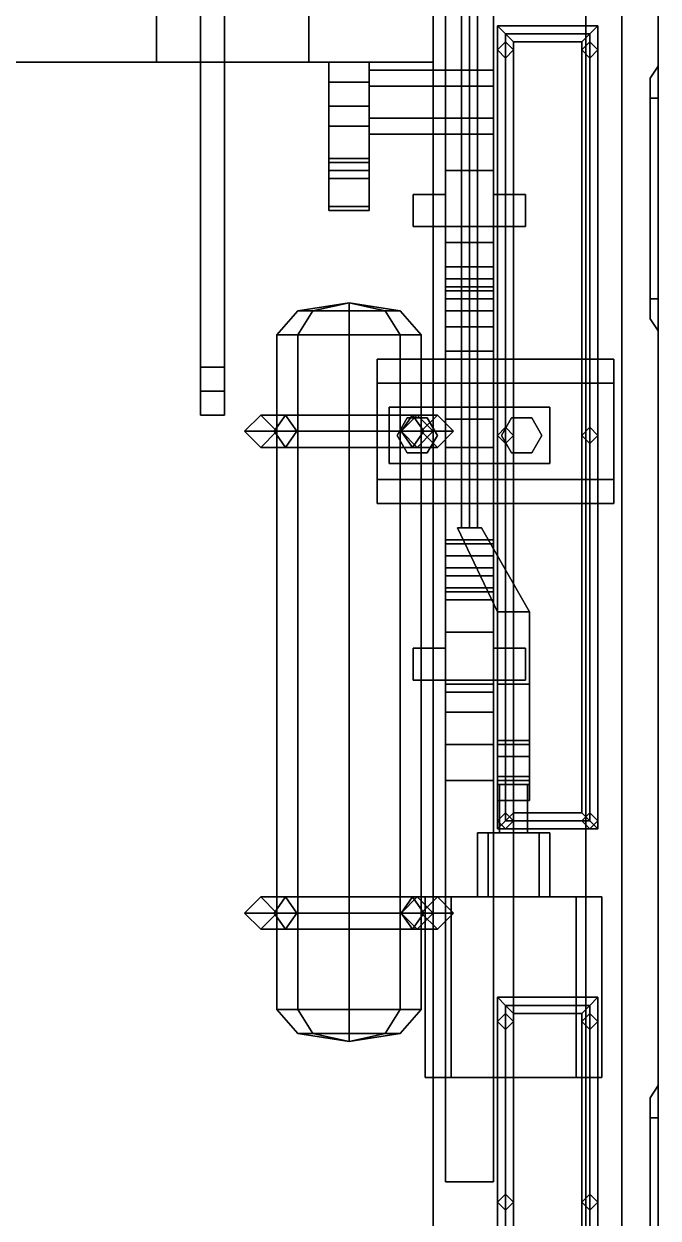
# Model space of a CAD drawing. Extents: x -1.6 to 1.6, y -8.4 to 8.4.
# Drawn here: x 0 to 1.58, y 0 to 2.975 of the extents above; entities that cross this region are included whole.
import ezdxf

# ---------------------------------------------------------------- set-up
doc = ezdxf.new("R2010")
doc.units = 0
doc.layers.get('0').update_dxf_attribs({"linetype": 'CONTINUOUS'})
doc.layers.add('BODY', color=3, linetype='CONTINUOUS')

msp = doc.modelspace()

# ---------------------------------------------------------------- linework, layer by layer
for points in [[(1.11, 6.97, 0.28), (1.09, 6.96, 0.26), (1.09, 1.72, 0.26), (1.11, 1.72, 0.28)], [(1.13, 6.96, 0.26), (1.11, 6.97, 0.28), (1.11, 1.72, 0.28), (1.13, 1.72, 0.26)], [(1.09, 6.96, 0.26), (1.11, 6.96, 0.24), (1.11, 1.72, 0.24), (1.09, 1.72, 0.26)], [(1.11, 6.96, 0.24), (1.13, 6.96, 0.26), (1.13, 1.72, 0.26), (1.11, 1.72, 0.24)], [(0.5, 2.12, 4.77), (0.5, 4.12, 4.85), (0.44, 4.12, 4.85), (0.44, 2.12, 4.77)], [(0.44, 2.12, 4.71), (0.44, 4.12, 4.8), (0.5, 4.12, 4.8), (0.5, 2.12, 4.71)], [(0.44, 4.12, 4.85), (0.44, 4.12, 4.8), (0.44, 2.12, 4.71), (0.44, 2.12, 4.77)], [(0.5, 2.12, 4.71), (0.5, 4.12, 4.8), (0.5, 4.12, 4.85), (0.5, 2.12, 4.77)], [(1.05, 4.1, 1.06), (1.05, 3.6, 0.93), (1.05, 2.43, 0.93), (1.05, 1.99, 1.06)], [(1.17, 1.99, 1.06), (1.17, 4.1, 1.06), (1.05, 4.1, 1.06), (1.05, 1.99, 1.06)], [(1.17, 2.43, 0.93), (1.17, 3.6, 0.93), (1.17, 4.1, 1.06), (1.17, 1.99, 1.06)], [(1.05, 2.37, 0.44), (1.05, 2.37, 0.58), (1.05, 3.66, 0.58), (1.05, 3.66, 0.44)], [(1.05, 3.66, 0.58), (1.05, 2.37, 0.58), (1.17, 2.37, 0.58), (1.17, 3.66, 0.58)], [(1.17, 3.66, 0.44), (1.17, 2.37, 0.44), (1.05, 2.37, 0.44), (1.05, 3.66, 0.44)], [(1.17, 3.66, 0.58), (1.17, 2.37, 0.58), (1.17, 2.37, 0.44), (1.17, 3.66, 0.44)], [(1.05, 2.43, 0.93), (1.05, 3.6, 0.93), (1.17, 3.6, 0.93), (1.17, 2.43, 0.93)], [(1.05, 3.56, 0.87), (1.05, 2.47, 0.87), (1.17, 2.47, 0.87), (1.17, 3.56, 0.87)], [(1.05, 3.18, 0.65), (1.05, 2.86, 0.65), (1.05, 2.47, 0.75), (1.05, 3.56, 0.75)], [(1.17, 2.47, 0.75), (1.17, 2.86, 0.65), (1.17, 3.18, 0.65), (1.17, 3.56, 0.75)], [(1.05, 3.48, 0.75), (1.05, 2.55, 0.75), (1.05, 2.55, 0.87), (1.05, 3.48, 0.87)], [(1.17, 2.55, 0.87), (1.17, 2.55, 0.75), (1.17, 3.48, 0.75), (1.17, 3.48, 0.87)], [(0.44, 3.17, 4.67), (0.44, 3.17, 4.6), (0.44, 2.06, 4.65), (0.44, 2.12, 4.71)], [(0.44, 2.06, 4.65), (0.44, 3.17, 4.6), (0.5, 3.17, 4.6), (0.5, 2.06, 4.65)], [(0.5, 2.12, 4.71), (0.5, 3.17, 4.67), (0.44, 3.17, 4.67), (0.44, 2.12, 4.71)], [(0.5, 2.06, 4.65), (0.5, 3.17, 4.6), (0.5, 3.17, 4.67), (0.5, 2.12, 4.71)], [(1.17, 3.18, 0.65), (1.17, 2.86, 0.65), (1.05, 2.86, 0.65), (1.05, 3.18, 0.65)], [(1.2, 2.95, 4.14), (1.18, 2.97, 4.12), (1.18, 0.97, 4.12), (1.2, 0.99, 4.14)], [(1.18, 2.97, 4.12), (1.2, 2.95, 4.1), (1.2, 0.99, 4.1), (1.18, 0.97, 4.12)], [(1.18, 2.97, 4.12), (1.2, 2.95, 4.14), (1.41, 2.95, 4.14), (1.43, 2.97, 4.12)], [(1.2, 2.95, 4.1), (1.18, 2.97, 4.12), (1.43, 2.97, 4.12), (1.41, 2.95, 4.1)], [(1.22, 2.93, 4.12), (1.2, 2.95, 4.14), (1.2, 0.99, 4.14), (1.22, 1.01, 4.12)], [(1.2, 2.95, 4.1), (1.22, 2.93, 4.12), (1.22, 1.01, 4.12), (1.2, 0.99, 4.1)], [(1.2, 2.95, 4.14), (1.22, 2.93, 4.12), (1.39, 2.93, 4.12), (1.41, 2.95, 4.14)], [(1.22, 2.93, 4.12), (1.2, 2.95, 4.1), (1.41, 2.95, 4.1), (1.39, 2.93, 4.12)], [(1.41, 2.95, 4.14), (1.39, 2.93, 4.12), (1.39, 1.01, 4.12), (1.41, 0.99, 4.14)], [(1.39, 2.93, 4.12), (1.41, 2.95, 4.1), (1.41, 0.99, 4.1), (1.39, 1.01, 4.12)], [(1.43, 2.97, 4.12), (1.41, 2.95, 4.14), (1.41, 0.99, 4.14), (1.43, 0.97, 4.12)], [(1.41, 2.95, 4.1), (1.43, 2.97, 4.12), (1.43, 0.97, 4.12), (1.41, 0.99, 4.1)], [(1.2, 2.93, 4.03), (1.18, 2.91, 4.04), (1.18, 2.91, 4.12), (1.2, 2.93, 4.1)], [(1.22, 2.91, 4.03), (1.2, 2.93, 4.03), (1.2, 2.93, 4.1), (1.22, 2.91, 4.12)], [(1.41, 2.93, 3.98), (1.39, 2.91, 3.99), (1.39, 2.91, 4.12), (1.41, 2.93, 4.1)], [(1.43, 2.91, 3.96), (1.41, 2.93, 3.98), (1.41, 2.93, 4.1), (1.43, 2.91, 4.12)], [(1.18, 2.91, 4.04), (1.2, 2.89, 4.03), (1.2, 2.89, 4.1), (1.18, 2.91, 4.12)], [(1.2, 2.89, 4.03), (1.22, 2.91, 4.03), (1.22, 2.91, 4.12), (1.2, 2.89, 4.1)], [(1.39, 2.91, 3.99), (1.41, 2.89, 3.98), (1.41, 2.89, 4.1), (1.39, 2.91, 4.12)], [(1.41, 2.89, 3.98), (1.43, 2.91, 3.96), (1.43, 2.91, 4.12), (1.41, 2.89, 4.1)], [(0.76, 2.88, 0.24), (0.76, 2.77, 0.62), (0.86, 2.77, 0.62), (0.86, 2.88, 0.24)], [(0.76, 2.83, 0.17), (0.76, 2.75, 0.44), (0.76, 2.77, 0.62), (0.76, 2.88, 0.24)], [(0.86, 2.88, 0.24), (0.86, 2.83, 0.17), (0.76, 2.83, 0.17), (0.76, 2.88, 0.24)], [(0.86, 2.77, 0.62), (0.86, 2.75, 0.44), (0.86, 2.83, 0.17), (0.86, 2.88, 0.24)], [(1.17, 2.82, 0.3193), (1.17, 2.86, 0.25), (0.86, 2.86, 0.25), (0.86, 2.82, 0.3193)], [(1.17, 2.86, 0.25), (1.17, 2.82, 0.1807), (0.86, 2.82, 0.1807), (0.86, 2.86, 0.25)], [(1.05, 2.47, 0.75), (1.05, 2.86, 0.65), (1.17, 2.86, 0.65), (1.17, 2.47, 0.75)], [(1.17, 2.7, 0.25), (1.17, 2.86, 0.25), (1.17, 2.82, 0.3193), (1.17, 2.74, 0.3193)], [(1.17, 2.74, 0.1807), (1.17, 2.82, 0.1807), (1.17, 2.86, 0.25), (1.17, 2.7, 0.25)], [(0.76, 2.72, 0.17), (0.76, 2.64, 0.26), (0.76, 2.75, 0.44), (0.76, 2.83, 0.17)], [(0.86, 2.83, 0.17), (0.86, 2.72, 0.17), (0.76, 2.72, 0.17), (0.76, 2.83, 0.17)], [(0.86, 2.75, 0.44), (0.86, 2.64, 0.26), (0.86, 2.72, 0.17), (0.86, 2.83, 0.17)], [(1.17, 2.74, 0.3193), (1.17, 2.82, 0.3193), (0.86, 2.82, 0.3193), (0.86, 2.74, 0.3193)], [(1.17, 2.82, 0.1807), (1.17, 2.74, 0.1807), (0.86, 2.74, 0.1807), (0.86, 2.82, 0.1807)], [(0.86, 2.63, 0.98), (0.86, 2.77, 0.8), (0.76, 2.77, 0.8), (0.76, 2.63, 0.98)], [(0.76, 2.77, 0.8), (0.76, 2.61, 0.8), (0.76, 2.52, 0.98), (0.76, 2.63, 0.98)], [(0.86, 2.77, 0.8), (0.86, 2.77, 0.62), (0.76, 2.77, 0.62), (0.76, 2.77, 0.8)], [(0.76, 2.77, 0.62), (0.76, 2.61, 0.62), (0.76, 2.61, 0.8), (0.76, 2.77, 0.8)], [(0.76, 2.75, 0.44), (0.76, 2.59, 0.44), (0.76, 2.61, 0.62), (0.76, 2.77, 0.62)], [(0.86, 2.52, 0.98), (0.86, 2.61, 0.8), (0.86, 2.77, 0.8), (0.86, 2.63, 0.98)], [(0.86, 2.61, 0.8), (0.86, 2.61, 0.62), (0.86, 2.77, 0.62), (0.86, 2.77, 0.8)], [(0.86, 2.61, 0.62), (0.86, 2.59, 0.44), (0.86, 2.75, 0.44), (0.86, 2.77, 0.62)], [(0.76, 2.64, 0.26), (0.76, 2.51, 0.26), (0.76, 2.59, 0.44), (0.76, 2.75, 0.44)], [(0.86, 2.59, 0.44), (0.86, 2.51, 0.26), (0.86, 2.64, 0.26), (0.86, 2.75, 0.44)], [(1.17, 2.7, 0.25), (1.17, 2.74, 0.3193), (0.86, 2.74, 0.3193), (0.86, 2.7, 0.25)], [(1.17, 2.74, 0.1807), (1.17, 2.7, 0.25), (0.86, 2.7, 0.25), (0.86, 2.74, 0.1807)], [(0.86, 2.72, 0.17), (0.86, 2.64, 0.26), (0.76, 2.64, 0.26), (0.76, 2.72, 0.17)], [(0.86, 2.64, 0.26), (0.86, 2.51, 0.26), (0.76, 2.51, 0.26), (0.76, 2.64, 0.26)], [(0.76, 2.63, 0.98), (0.76, 2.52, 0.98), (0.86, 2.52, 0.98), (0.86, 2.63, 0.98)], [(0.76, 2.52, 0.98), (0.76, 2.61, 0.8), (0.86, 2.61, 0.8), (0.86, 2.52, 0.98)], [(0.76, 2.61, 0.8), (0.76, 2.61, 0.62), (0.86, 2.61, 0.62), (0.86, 2.61, 0.8)], [(0.76, 2.61, 0.62), (0.76, 2.59, 0.44), (0.86, 2.59, 0.44), (0.86, 2.61, 0.62)], [(0.76, 2.59, 0.44), (0.76, 2.51, 0.26), (0.86, 2.51, 0.26), (0.86, 2.59, 0.44)], [(1.05, 2.61, 1.44), (1.05, 2.61, 1.38), (1.05, 2.16, 1.21), (1.05, 2.26, 1.38)], [(1.05, 2.16, 1.21), (1.05, 2.61, 1.38), (1.17, 2.61, 1.38), (1.17, 2.16, 1.21)], [(1.17, 2.26, 1.38), (1.17, 2.61, 1.44), (1.05, 2.61, 1.44), (1.05, 2.26, 1.38)], [(1.17, 2.61, 1.44), (1.17, 2.61, 1.38), (1.05, 2.61, 1.38), (1.05, 2.61, 1.44)], [(1.17, 2.16, 1.21), (1.17, 2.61, 1.38), (1.17, 2.61, 1.44), (1.17, 2.26, 1.38)], [(0.97, 2.55, 0.75), (0.97, 2.47, 0.75), (0.97, 2.47, 1.49), (0.97, 2.55, 1.49)], [(1.05, 2.55, 1.49), (1.05, 2.55, 0.75), (0.97, 2.55, 0.75), (0.97, 2.55, 1.49)], [(1.05, 2.55, 0.75), (1.05, 2.47, 0.75), (0.97, 2.47, 0.75), (0.97, 2.55, 0.75)], [(0.97, 2.55, 1.49), (0.97, 2.47, 1.49), (1.05, 2.47, 1.49), (1.05, 2.55, 1.49)], [(1.05, 2.47, 1.49), (1.05, 2.47, 0.87), (1.05, 2.55, 0.87), (1.05, 2.55, 1.49)], [(1.25, 2.55, 1.49), (1.25, 2.55, 0.75), (1.17, 2.55, 0.75), (1.17, 2.55, 1.49)], [(1.17, 2.55, 0.87), (1.17, 2.47, 0.87), (1.17, 2.47, 1.49), (1.17, 2.55, 1.49)], [(1.25, 2.55, 0.75), (1.25, 2.47, 0.75), (1.17, 2.47, 0.75), (1.17, 2.55, 0.75)], [(1.17, 2.55, 1.49), (1.17, 2.47, 1.49), (1.25, 2.47, 1.49), (1.25, 2.55, 1.49)], [(1.25, 2.47, 1.49), (1.25, 2.47, 0.75), (1.25, 2.55, 0.75), (1.25, 2.55, 1.49)], [(0.97, 2.47, 1.49), (0.97, 2.47, 0.75), (1.05, 2.47, 0.75), (1.05, 2.47, 1.49)], [(1.05, 2.47, 0.87), (1.05, 2.47, 0.75), (1.17, 2.47, 0.75), (1.17, 2.47, 0.87)], [(1.17, 2.47, 1.49), (1.17, 2.47, 0.75), (1.25, 2.47, 0.75), (1.25, 2.47, 1.49)], [(1.05, 1.99, 1.06), (1.05, 2.43, 0.93), (1.05, 2.32, 0.81), (1.05, 1.99, 0.92)], [(1.05, 2.32, 0.81), (1.05, 2.43, 0.93), (1.17, 2.43, 0.93), (1.17, 2.32, 0.81)], [(1.17, 2.32, 0.81), (1.17, 2.43, 0.93), (1.17, 1.99, 1.06), (1.17, 1.99, 0.92)], [(1.05, 2.26, 0.44), (1.05, 2.31, 0.62), (1.05, 2.37, 0.58), (1.05, 2.37, 0.44)], [(1.05, 2.37, 0.58), (1.05, 2.31, 0.62), (1.17, 2.31, 0.62), (1.17, 2.37, 0.58)], [(1.05, 2.34, 0.4), (1.05, 2.37, 0.44), (1.17, 2.37, 0.44), (1.17, 2.34, 0.4)], [(1.05, 2.29, 0.4), (1.05, 2.26, 0.44), (1.05, 2.37, 0.44), (1.05, 2.34, 0.4)], [(1.17, 2.37, 0.58), (1.17, 2.31, 0.62), (1.17, 2.26, 0.44), (1.17, 2.37, 0.44)], [(1.17, 2.37, 0.44), (1.17, 2.26, 0.44), (1.17, 2.29, 0.4), (1.17, 2.34, 0.4)], [(1.17, 2.34, 0.4), (1.17, 2.29, 0.4), (1.05, 2.29, 0.4), (1.05, 2.34, 0.4)], [(1.05, 2.32, 0.81), (1.05, 2.22, 0.78), (1.05, 1.99, 0.92)], [(1.05, 2.31, 0.62), (1.05, 2.22, 0.78), (1.05, 2.32, 0.81)], [(1.17, 2.32, 0.81), (1.17, 2.31, 0.62), (1.05, 2.31, 0.62), (1.05, 2.32, 0.81)], [(1.05, 2.26, 0.44), (1.05, 2.22, 0.44), (1.05, 2.22, 0.78), (1.05, 2.31, 0.62)], [(1.17, 1.99, 0.92), (1.17, 2.22, 0.78), (1.17, 2.32, 0.81), (1.17, 1.99, 0.92)], [(1.17, 2.32, 0.81), (1.17, 2.22, 0.78), (1.17, 2.31, 0.62), (1.17, 2.32, 0.81)], [(1.17, 2.22, 0.78), (1.17, 2.22, 0.44), (1.17, 2.26, 0.44), (1.17, 2.31, 0.62)], [(0.81, 2.28, 4.61), (0.72, 2.26, 4.52), (0.6827, 2.26, 4.61), (0.81, 2.28, 4.61)], [(0.81, 2.28, 4.61), (0.6827, 2.26, 4.61), (0.72, 2.26, 4.7), (0.81, 2.28, 4.61)], [(0.81, 2.28, 4.61), (0.81, 2.26, 4.4827), (0.72, 2.26, 4.52), (0.81, 2.28, 4.61)], [(0.81, 2.28, 4.61), (0.72, 2.26, 4.7), (0.81, 2.26, 4.7373), (0.81, 2.28, 4.61)], [(0.81, 2.28, 4.61), (0.9373, 2.26, 4.61), (0.9, 2.26, 4.52), (0.81, 2.28, 4.61)], [(0.81, 2.28, 4.61), (0.9, 2.26, 4.52), (0.81, 2.26, 4.4827), (0.81, 2.28, 4.61)], [(0.81, 2.28, 4.61), (0.81, 2.26, 4.7373), (0.9, 2.26, 4.7), (0.81, 2.28, 4.61)], [(0.81, 2.28, 4.61), (0.9, 2.26, 4.7), (0.9373, 2.26, 4.61), (0.81, 2.28, 4.61)], [(1.17, 2.29, 0.4), (1.17, 2.26, 0.44), (1.05, 2.26, 0.44), (1.05, 2.29, 0.4)], [(0.72, 2.26, 4.52), (0.6827, 2.2, 4.4827), (0.63, 2.2, 4.61), (0.6827, 2.26, 4.61)], [(0.6827, 2.26, 4.61), (0.63, 2.2, 4.61), (0.6827, 2.2, 4.7373), (0.72, 2.26, 4.7)], [(0.81, 2.26, 4.4827), (0.81, 2.2, 4.43), (0.6827, 2.2, 4.4827), (0.72, 2.26, 4.52)], [(0.72, 2.26, 4.7), (0.6827, 2.2, 4.7373), (0.81, 2.2, 4.79), (0.81, 2.26, 4.7373)], [(0.9, 2.26, 4.52), (0.9373, 2.2, 4.4827), (0.81, 2.2, 4.43), (0.81, 2.26, 4.4827)], [(0.81, 2.26, 4.7373), (0.81, 2.2, 4.79), (0.9373, 2.2, 4.7373), (0.9, 2.26, 4.7)], [(0.9373, 2.26, 4.61), (0.99, 2.2, 4.61), (0.9373, 2.2, 4.4827), (0.9, 2.26, 4.52)], [(0.9, 2.26, 4.7), (0.9373, 2.2, 4.7373), (0.99, 2.2, 4.61), (0.9373, 2.26, 4.61)], [(1.17, 2.26, 0.44), (1.17, 2.22, 0.44), (1.05, 2.22, 0.44), (1.05, 2.26, 0.44)], [(1.17, 1.68, 1.38), (1.17, 2.26, 1.38), (1.05, 2.26, 1.38), (1.05, 1.68, 1.38)], [(1.05, 2.26, 1.38), (1.05, 2.16, 1.21), (1.05, 1.78, 1.21), (1.05, 1.68, 1.38)], [(1.17, 1.78, 1.21), (1.17, 2.16, 1.21), (1.17, 2.26, 1.38), (1.17, 1.68, 1.38)], [(1.05, 1.99, 0.92), (1.05, 2.22, 0.78), (1.17, 2.22, 0.78), (1.17, 1.99, 0.92)], [(1.05, 2.22, 0.78), (1.05, 2.22, 0.44), (1.17, 2.22, 0.44), (1.17, 2.22, 0.78)], [(0.6827, 2.2, 4.7373), (0.63, 2.2, 4.61), (0.63, 0.52, 4.61), (0.6827, 0.52, 4.7373)], [(0.63, 2.2, 4.61), (0.6827, 2.2, 4.4827), (0.6827, 0.52, 4.4827), (0.63, 0.52, 4.61)], [(0.81, 2.2, 4.79), (0.6827, 2.2, 4.7373), (0.6827, 0.52, 4.7373), (0.81, 0.52, 4.79)], [(0.6827, 2.2, 4.4827), (0.81, 2.2, 4.43), (0.81, 0.52, 4.43), (0.6827, 0.52, 4.4827)], [(0.9373, 2.2, 4.7373), (0.81, 2.2, 4.79), (0.81, 0.52, 4.79), (0.9373, 0.52, 4.7373)], [(0.81, 2.2, 4.43), (0.9373, 2.2, 4.4827), (0.9373, 0.52, 4.4827), (0.81, 0.52, 4.43)], [(0.99, 2.2, 4.61), (0.9373, 2.2, 4.7373), (0.9373, 0.52, 4.7373), (0.99, 0.52, 4.61)], [(0.9373, 2.2, 4.4827), (0.99, 2.2, 4.61), (0.99, 0.52, 4.61), (0.9373, 0.52, 4.4827)], [(1.05, 1.78, 1.21), (1.05, 2.16, 1.21), (1.17, 2.16, 1.21), (1.17, 1.78, 1.21)], [(0.44, 2.12, 4.77), (0.44, 2.12, 4.71), (0.44, 2.06, 4.65), (0.44, 2, 4.72)], [(0.5, 2, 4.72), (0.5, 2.12, 4.77), (0.44, 2.12, 4.77), (0.44, 2, 4.72)], [(0.5, 2.06, 4.65), (0.5, 2.12, 4.71), (0.5, 2.12, 4.77), (0.5, 2, 4.72)], [(0.44, 2, 4.72), (0.44, 2.06, 4.65), (0.5, 2.06, 4.65), (0.5, 2, 4.72)], [(0.6234, 1.96, 4.7966), (0.6517, 2, 4.7683), (0.59, 2, 4.61), (0.55, 1.96, 4.61)], [(0.59, 2, 4.26), (0.55, 1.96, 4.26), (0.55, 1.96, 4.61), (0.59, 2, 4.61)], [(0.6517, 2, 4.7683), (0.68, 1.96, 4.74), (0.63, 1.96, 4.61), (0.59, 2, 4.61)], [(0.63, 1.96, 4.26), (0.59, 2, 4.26), (0.59, 2, 4.61), (0.63, 1.96, 4.61)], [(0.81, 1.96, 4.87), (0.81, 2, 4.83), (0.6517, 2, 4.7683), (0.6234, 1.96, 4.7966)], [(0.81, 2, 4.83), (0.81, 1.96, 4.79), (0.68, 1.96, 4.74), (0.6517, 2, 4.7683)], [(0.81, 2, 4.83), (0.81, 1.96, 4.87), (0.9966, 1.96, 4.7966), (0.9683, 2, 4.7683)], [(0.81, 1.96, 4.79), (0.81, 2, 4.83), (0.9683, 2, 4.7683), (0.94, 1.96, 4.74)], [(1.31, 2.02, 1.11), (1.31, 1.88, 1.11), (0.91, 1.88, 1.11), (0.91, 2.02, 1.11)], [(0.91, 2.02, 1.11), (0.91, 1.88, 1.11), (0.91, 1.88, 1.21), (0.91, 2.02, 1.21)], [(0.91, 2.02, 1.21), (0.91, 1.88, 1.21), (1.31, 1.88, 1.21), (1.31, 2.02, 1.21)], [(1.31, 2.02, 1.21), (1.31, 2.02, 1.11), (0.91, 2.02, 1.11), (0.91, 2.02, 1.21)], [(0.955, 1.9933, 0.83), (0.93, 1.95, 0.83), (0.93, 1.95, 1.11), (0.955, 1.9933, 1.11)], [(0.94, 1.96, 4.74), (0.9683, 2, 4.7683), (1.03, 2, 4.61), (0.99, 1.96, 4.61)], [(0.98, 2, 4.26), (0.94, 1.96, 4.26), (0.99, 1.96, 4.61), (1.03, 2, 4.61)], [(1.005, 1.9933, 0.83), (0.955, 1.9933, 0.83), (0.955, 1.9933, 1.11), (1.005, 1.9933, 1.11)], [(0.9683, 2, 4.7683), (0.9966, 1.96, 4.7966), (1.07, 1.96, 4.61), (1.03, 2, 4.61)], [(1.02, 1.96, 4.26), (0.98, 2, 4.26), (1.03, 2, 4.61), (1.07, 1.96, 4.61)], [(1.03, 1.95, 0.83), (1.005, 1.9933, 0.83), (1.005, 1.9933, 1.11), (1.03, 1.95, 1.11)], [(1.215, 1.9933, 0.83), (1.19, 1.95, 0.83), (1.19, 1.95, 1.11), (1.215, 1.9933, 1.11)], [(1.265, 1.9933, 0.83), (1.215, 1.9933, 0.83), (1.215, 1.9933, 1.11), (1.265, 1.9933, 1.11)], [(1.29, 1.95, 0.83), (1.265, 1.9933, 0.83), (1.265, 1.9933, 1.11), (1.29, 1.95, 1.11)], [(1.31, 1.88, 1.21), (1.31, 1.88, 1.11), (1.31, 2.02, 1.11), (1.31, 2.02, 1.21)], [(1.05, 1.56, 0.83), (1.05, 1.46, 0.95), (1.05, 1.99, 1.06), (1.05, 1.92, 0.92)], [(1.05, 1.92, 0.92), (1.05, 1.99, 1.06), (1.05, 1.99, 1.06), (1.05, 1.99, 0.92)], [(1.17, 1.99, 0.92), (1.17, 1.92, 0.92), (1.05, 1.92, 0.92), (1.05, 1.99, 0.92)], [(1.05, 1.46, 0.95), (1.05, 1.31, 0.95), (1.05, 0.09, 1.06), (1.05, 1.99, 1.06)], [(1.05, 1.99, 1.06), (1.05, 0.09, 1.06), (1.17, 0.09, 1.06), (1.17, 1.99, 1.06)], [(1.17, 1.99, 1.06), (1.17, 1.46, 0.95), (1.17, 1.56, 0.83), (1.17, 1.92, 0.92)], [(1.17, 1.99, 1.06), (1.17, 1.99, 1.06), (1.17, 1.92, 0.92), (1.17, 1.99, 0.92)], [(1.17, 0.09, 1.06), (1.17, 1.31, 0.95), (1.17, 1.46, 0.95), (1.17, 1.99, 1.06)], [(1.2, 1.97, 4.03), (1.18, 1.95, 4.04), (1.18, 1.95, 4.12), (1.2, 1.97, 4.1)], [(1.22, 1.95, 4.03), (1.2, 1.97, 4.03), (1.2, 1.97, 4.1), (1.22, 1.95, 4.12)], [(1.41, 1.97, 3.98), (1.39, 1.95, 3.99), (1.39, 1.95, 4.12), (1.41, 1.97, 4.1)], [(1.43, 1.95, 3.96), (1.41, 1.97, 3.98), (1.41, 1.97, 4.1), (1.43, 1.95, 4.12)], [(0.6517, 1.92, 4.7683), (0.6234, 1.96, 4.7966), (0.55, 1.96, 4.61), (0.59, 1.92, 4.61)], [(0.55, 1.96, 4.26), (0.59, 1.92, 4.26), (0.59, 1.92, 4.61), (0.55, 1.96, 4.61)], [(0.68, 1.96, 4.74), (0.6517, 1.92, 4.7683), (0.59, 1.92, 4.61), (0.63, 1.96, 4.61)], [(0.59, 1.92, 4.26), (0.63, 1.96, 4.26), (0.63, 1.96, 4.61), (0.59, 1.92, 4.61)], [(0.81, 1.92, 4.83), (0.81, 1.96, 4.87), (0.6234, 1.96, 4.7966), (0.6517, 1.92, 4.7683)], [(0.81, 1.96, 4.79), (0.81, 1.92, 4.83), (0.6517, 1.92, 4.7683), (0.68, 1.96, 4.74)], [(0.81, 1.92, 4.83), (0.81, 1.96, 4.79), (0.94, 1.96, 4.74), (0.9683, 1.92, 4.7683)], [(0.81, 1.96, 4.87), (0.81, 1.92, 4.83), (0.9683, 1.92, 4.7683), (0.9966, 1.96, 4.7966)], [(0.93, 1.95, 0.83), (0.955, 1.9067, 0.83), (0.955, 1.9067, 1.11), (0.93, 1.95, 1.11)], [(0.9683, 1.92, 4.7683), (0.94, 1.96, 4.74), (0.99, 1.96, 4.61), (1.03, 1.92, 4.61)], [(0.94, 1.96, 4.26), (0.98, 1.92, 4.26), (1.03, 1.92, 4.61), (0.99, 1.96, 4.61)], [(0.9966, 1.96, 4.7966), (0.9683, 1.92, 4.7683), (1.03, 1.92, 4.61), (1.07, 1.96, 4.61)], [(0.98, 1.92, 4.26), (1.02, 1.96, 4.26), (1.07, 1.96, 4.61), (1.03, 1.92, 4.61)], [(1.005, 1.9067, 0.83), (1.03, 1.95, 0.83), (1.03, 1.95, 1.11), (1.005, 1.9067, 1.11)], [(1.18, 1.95, 4.04), (1.2, 1.93, 4.03), (1.2, 1.93, 4.1), (1.18, 1.95, 4.12)], [(1.19, 1.95, 0.83), (1.215, 1.9067, 0.83), (1.215, 1.9067, 1.11), (1.19, 1.95, 1.11)], [(1.2, 1.93, 4.03), (1.22, 1.95, 4.03), (1.22, 1.95, 4.12), (1.2, 1.93, 4.1)], [(1.265, 1.9067, 0.83), (1.29, 1.95, 0.83), (1.29, 1.95, 1.11), (1.265, 1.9067, 1.11)], [(1.39, 1.95, 3.99), (1.41, 1.93, 3.98), (1.41, 1.93, 4.1), (1.39, 1.95, 4.12)], [(1.41, 1.93, 3.98), (1.43, 1.95, 3.96), (1.43, 1.95, 4.12), (1.41, 1.93, 4.1)], [(0.955, 1.9067, 0.83), (1.005, 1.9067, 0.83), (1.005, 1.9067, 1.11), (0.955, 1.9067, 1.11)], [(1.05, 1.92, 0.92), (1.05, 1.69, 0.78), (1.05, 1.56, 0.83), (1.05, 1.92, 0.92)], [(1.17, 1.92, 0.92), (1.17, 1.69, 0.78), (1.05, 1.69, 0.78), (1.05, 1.92, 0.92)], [(1.17, 1.56, 0.83), (1.17, 1.69, 0.78), (1.17, 1.92, 0.92)], [(1.215, 1.9067, 0.83), (1.265, 1.9067, 0.83), (1.265, 1.9067, 1.11), (1.215, 1.9067, 1.11)], [(0.91, 1.88, 1.21), (0.91, 1.88, 1.11), (1.31, 1.88, 1.11), (1.31, 1.88, 1.21)], [(1.05, 1.78, 1.21), (1.05, 1.33, 1.38), (1.05, 1.33, 1.44), (1.05, 1.68, 1.38)], [(1.17, 1.78, 1.21), (1.17, 1.33, 1.38), (1.05, 1.33, 1.38), (1.05, 1.78, 1.21)], [(1.17, 1.33, 1.44), (1.17, 1.33, 1.38), (1.17, 1.78, 1.21), (1.17, 1.68, 1.38)], [(1.08, 1.72, 0.22), (1.18, 1.51, 0.19), (1.18, 1.51, 0.32), (1.08, 1.72, 0.29)], [(1.14, 1.72, 0.22), (1.26, 1.51, 0.19), (1.18, 1.51, 0.19), (1.08, 1.72, 0.22)], [(1.14, 1.72, 0.29), (1.14, 1.72, 0.22), (1.08, 1.72, 0.22), (1.08, 1.72, 0.29)], [(1.08, 1.72, 0.29), (1.18, 1.51, 0.32), (1.26, 1.51, 0.32), (1.14, 1.72, 0.29)], [(1.26, 1.51, 0.32), (1.26, 1.51, 0.19), (1.14, 1.72, 0.22), (1.14, 1.72, 0.29)], [(1.05, 1.56, 0.83), (1.05, 1.69, 0.78), (1.05, 1.6, 0.62), (1.05, 1.56, 0.83)], [(1.05, 1.69, 0.78), (1.05, 1.69, 0.44), (1.05, 1.65, 0.44), (1.05, 1.6, 0.62)], [(1.05, 1.65, 0.44), (1.05, 1.69, 0.44), (1.17, 1.69, 0.44), (1.17, 1.65, 0.44)], [(1.17, 1.69, 0.78), (1.17, 1.69, 0.44), (1.05, 1.69, 0.44), (1.05, 1.69, 0.78)], [(1.05, 1.68, 1.38), (1.05, 1.33, 1.44), (1.17, 1.33, 1.44), (1.17, 1.68, 1.38)], [(1.17, 1.6, 0.62), (1.17, 1.69, 0.78), (1.17, 1.56, 0.83)], [(1.17, 1.65, 0.44), (1.17, 1.69, 0.44), (1.17, 1.69, 0.78), (1.17, 1.6, 0.62)], [(1.05, 1.54, 0.58), (1.05, 1.6, 0.62), (1.05, 1.65, 0.44), (1.05, 1.54, 0.44)], [(1.05, 1.54, 0.44), (1.05, 1.65, 0.44), (1.05, 1.62, 0.4), (1.05, 1.57, 0.4)], [(1.05, 1.62, 0.4), (1.05, 1.65, 0.44), (1.17, 1.65, 0.44), (1.17, 1.62, 0.4)], [(1.17, 1.65, 0.44), (1.17, 1.6, 0.62), (1.17, 1.54, 0.58), (1.17, 1.54, 0.44)], [(1.17, 1.62, 0.4), (1.17, 1.65, 0.44), (1.17, 1.54, 0.44), (1.17, 1.57, 0.4)], [(1.05, 1.57, 0.4), (1.05, 1.62, 0.4), (1.17, 1.62, 0.4), (1.17, 1.57, 0.4)], [(1.05, 1.56, 0.83), (1.05, 1.6, 0.62), (1.17, 1.6, 0.62), (1.17, 1.56, 0.83)], [(1.17, 1.54, 0.58), (1.17, 1.6, 0.62), (1.05, 1.6, 0.62), (1.05, 1.54, 0.58)], [(1.17, 1.57, 0.4), (1.17, 1.54, 0.44), (1.05, 1.54, 0.44), (1.05, 1.57, 0.4)], [(1.17, 1.56, 0.83), (1.17, 1.46, 0.95), (1.05, 1.46, 0.95), (1.05, 1.56, 0.83)], [(1.05, 1.34, 0.58), (1.05, 1.54, 0.58), (1.05, 1.54, 0.44), (1.05, 1.26, 0.44)], [(1.17, 1.34, 0.58), (1.17, 1.54, 0.58), (1.05, 1.54, 0.58), (1.05, 1.34, 0.58)], [(1.05, 1.26, 0.44), (1.05, 1.54, 0.44), (1.17, 1.54, 0.44), (1.17, 1.26, 0.44)], [(1.17, 1.54, 0.44), (1.17, 1.54, 0.58), (1.17, 1.34, 0.58), (1.17, 1.26, 0.44)], [(1.18, 1.51, 0.19), (1.18, 1.15, 0.19), (1.18, 1.15, 0.32), (1.18, 1.51, 0.32)], [(1.26, 1.51, 0.19), (1.26, 1.15, 0.19), (1.18, 1.15, 0.19), (1.18, 1.51, 0.19)], [(1.18, 1.51, 0.32), (1.18, 1.33, 0.32), (1.26, 1.33, 0.32), (1.26, 1.51, 0.32)], [(1.26, 1.15, 0.32), (1.26, 1.15, 0.19), (1.26, 1.51, 0.19), (1.26, 1.51, 0.32)], [(1.17, 1.46, 0.95), (1.17, 1.31, 0.95), (1.05, 1.31, 0.95), (1.05, 1.46, 0.95)], [(0.97, 1.42, 0.69), (0.97, 1.34, 0.69), (0.97, 1.34, 1.49), (0.97, 1.42, 1.49)], [(1.05, 1.42, 1.49), (1.05, 1.42, 0.69), (0.97, 1.42, 0.69), (0.97, 1.42, 1.49)], [(1.05, 1.42, 0.69), (1.05, 1.34, 0.69), (0.97, 1.34, 0.69), (0.97, 1.42, 0.69)], [(0.97, 1.42, 1.49), (0.97, 1.34, 1.49), (1.05, 1.34, 1.49), (1.05, 1.42, 1.49)], [(1.05, 1.34, 1.49), (1.05, 1.34, 0.69), (1.05, 1.42, 0.69), (1.05, 1.42, 1.49)], [(1.25, 1.42, 1.49), (1.25, 1.42, 0.69), (1.17, 1.42, 0.69), (1.17, 1.42, 1.49)], [(1.17, 1.42, 0.69), (1.17, 1.34, 0.69), (1.17, 1.34, 1.49), (1.17, 1.42, 1.49)], [(1.25, 1.42, 0.69), (1.25, 1.34, 0.69), (1.17, 1.34, 0.69), (1.17, 1.42, 0.69)], [(1.17, 1.42, 1.49), (1.17, 1.34, 1.49), (1.25, 1.34, 1.49), (1.25, 1.42, 1.49)], [(1.25, 1.34, 1.49), (1.25, 1.34, 0.69), (1.25, 1.42, 0.69), (1.25, 1.42, 1.49)], [(0.97, 1.34, 1.49), (0.97, 1.34, 0.69), (1.05, 1.34, 0.69), (1.05, 1.34, 1.49)], [(1.05, 1.18, 0.74), (1.05, 1.34, 0.58), (1.05, 1.26, 0.44), (1.05, 1.09, 0.49)], [(1.17, 1.18, 0.74), (1.17, 1.34, 0.58), (1.05, 1.34, 0.58), (1.05, 1.18, 0.74)], [(1.17, 1.26, 0.44), (1.17, 1.34, 0.58), (1.17, 1.18, 0.74), (1.17, 1.09, 0.49)], [(1.17, 1.34, 1.49), (1.17, 1.34, 0.69), (1.25, 1.34, 0.69), (1.25, 1.34, 1.49)], [(1.05, 1.33, 1.44), (1.05, 1.33, 1.38), (1.17, 1.33, 1.38), (1.17, 1.33, 1.44)], [(1.05, 1.31, 0.95), (1.05, 1.18, 0.79), (1.05, 0.09, 1.06)], [(1.17, 1.31, 0.95), (1.17, 1.18, 0.79), (1.05, 1.18, 0.79), (1.05, 1.31, 0.95)], [(1.17, 0.09, 1.06), (1.17, 1.18, 0.79), (1.17, 1.31, 0.95), (1.17, 0.09, 1.06)], [(1.18, 1.33, 0.59), (1.18, 1.09, 0.4), (1.18, 1.08, 1.26), (1.18, 1.19, 1.26)], [(1.26, 1.19, 1.26), (1.26, 1.33, 0.59), (1.18, 1.33, 0.59), (1.18, 1.19, 1.26)], [(1.18, 1.33, 0.32), (1.18, 1.15, 0.32), (1.18, 1.09, 0.4), (1.18, 1.33, 0.59)], [(1.26, 1.33, 0.59), (1.26, 1.33, 0.32), (1.18, 1.33, 0.32), (1.18, 1.33, 0.59)], [(1.26, 1.08, 1.26), (1.26, 1.09, 0.4), (1.26, 1.33, 0.59), (1.26, 1.19, 1.26)], [(1.26, 1.09, 0.4), (1.26, 1.15, 0.32), (1.26, 1.33, 0.32), (1.26, 1.33, 0.59)], [(1.05, 1.09, 0.49), (1.05, 1.26, 0.44), (1.17, 1.26, 0.44), (1.17, 1.09, 0.49)], [(1.05, 1.18, 0.79), (1.05, 1.18, 0.74), (1.05, 1.09, 0.49), (1.05, 0.09, 1.06)], [(1.17, 1.18, 0.79), (1.17, 1.18, 0.74), (1.05, 1.18, 0.74), (1.05, 1.18, 0.79)], [(1.17, 1.09, 0.49), (1.17, 1.18, 0.74), (1.17, 1.18, 0.79), (1.17, 0.09, 1.06)], [(1.18, 1.19, 1.26), (1.18, 1.08, 1.26), (1.18, 1.08, 1.31), (1.18, 1.18, 1.31)], [(1.26, 1.18, 1.31), (1.26, 1.19, 1.26), (1.18, 1.19, 1.26), (1.18, 1.18, 1.31)], [(1.18, 1.18, 1.31), (1.18, 1.08, 1.31), (1.18, 1.04, 1.64), (1.18, 1.1, 1.64)], [(1.26, 1.1, 1.64), (1.26, 1.18, 1.31), (1.18, 1.18, 1.31), (1.18, 1.1, 1.64)], [(1.26, 1.08, 1.31), (1.26, 1.08, 1.26), (1.26, 1.19, 1.26), (1.26, 1.18, 1.31)], [(1.26, 1.04, 1.64), (1.26, 1.08, 1.31), (1.26, 1.18, 1.31), (1.26, 1.1, 1.64)], [(1.18, 1.15, 0.32), (1.18, 1.15, 0.19), (1.26, 1.15, 0.19), (1.26, 1.15, 0.32)], [(1.18, 1.09, 0.4), (1.18, 1.15, 0.32), (1.26, 1.15, 0.32), (1.26, 1.09, 0.4)], [(1.05, 0.09, 1.06), (1.05, 1.09, 0.49), (1.05, 0.09, 0.49), (1.05, 0.09, 1.06)], [(1.05, 0.09, 0.49), (1.05, 1.09, 0.49), (1.17, 1.09, 0.49), (1.17, 0.09, 0.49)], [(1.18, 1.1, 1.64), (1.18, 1.04, 1.64), (1.26, 1.04, 1.64), (1.26, 1.1, 1.64)], [(1.18, 1.08, 1.26), (1.18, 1.09, 0.4), (1.26, 1.09, 0.4), (1.26, 1.08, 1.26)], [(1.18, 1.04, 1.64), (1.18, 1.08, 1.31), (1.26, 1.08, 1.31), (1.26, 1.04, 1.64)], [(1.18, 1.08, 1.31), (1.18, 1.08, 1.26), (1.26, 1.08, 1.26), (1.26, 1.08, 1.31)], [(1.185, 1.08, 1.28), (1.22, 1.08, 1.245), (1.22, 0.96, 1.245), (1.185, 0.96, 1.28)], [(1.22, 1.08, 1.315), (1.185, 1.08, 1.28), (1.185, 0.96, 1.28), (1.22, 0.96, 1.315)], [(1.22, 1.08, 1.245), (1.255, 1.08, 1.28), (1.255, 0.96, 1.28), (1.22, 0.96, 1.245)], [(1.255, 1.08, 1.28), (1.22, 1.08, 1.315), (1.22, 0.96, 1.315), (1.255, 0.96, 1.28)], [(1.2, 1.01, 4.03), (1.18, 0.99, 4.04), (1.18, 0.99, 4.12), (1.2, 1.01, 4.1)], [(1.2, 0.99, 4.14), (1.18, 0.97, 4.12), (1.43, 0.97, 4.12), (1.41, 0.99, 4.14)], [(1.18, 0.97, 4.12), (1.2, 0.99, 4.1), (1.41, 0.99, 4.1), (1.43, 0.97, 4.12)], [(1.18, 0.99, 4.04), (1.2, 0.97, 4.03), (1.2, 0.97, 4.12), (1.18, 0.99, 4.12)], [(1.22, 1.01, 4.12), (1.2, 0.99, 4.14), (1.41, 0.99, 4.14), (1.39, 1.01, 4.12)], [(1.2, 0.99, 4.1), (1.22, 1.01, 4.12), (1.39, 1.01, 4.12), (1.41, 0.99, 4.1)], [(1.22, 0.99, 4.03), (1.2, 1.01, 4.03), (1.2, 1.01, 4.1), (1.22, 0.99, 4.12)], [(1.2, 0.97, 4.03), (1.22, 0.99, 4.03), (1.22, 0.99, 4.12), (1.2, 0.97, 4.12)], [(1.41, 1.01, 3.98), (1.39, 0.99, 3.99), (1.39, 0.99, 4.12), (1.41, 1.01, 4.1)], [(1.39, 0.99, 3.99), (1.41, 0.97, 3.98), (1.41, 0.97, 4.12), (1.39, 0.99, 4.12)], [(1.43, 0.99, 3.96), (1.41, 1.01, 3.98), (1.41, 1.01, 4.1), (1.43, 0.99, 4.12)], [(1.41, 0.97, 3.98), (1.43, 0.99, 3.96), (1.43, 0.99, 4.12), (1.41, 0.97, 4.12)], [(1.31, 0.96, 1.28), (1.1564, 0.96, 1.2164), (1.13, 0.96, 1.28), (1.2836, 0.96, 1.3436)], [(1.2836, 0.96, 1.3436), (1.13, 0.96, 1.28), (1.1564, 0.96, 1.3436), (1.22, 0.96, 1.37)], [(1.13, 0.96, 1.28), (1.1564, 0.96, 1.2164), (1.1564, 0.8, 1.2164), (1.13, 0.8, 1.28)], [(1.1564, 0.96, 1.3436), (1.13, 0.96, 1.28), (1.13, 0.8, 1.28), (1.1564, 0.8, 1.3436)], [(1.2836, 0.96, 1.2164), (1.22, 0.96, 1.19), (1.1564, 0.96, 1.2164), (1.31, 0.96, 1.28)], [(1.1564, 0.96, 1.2164), (1.22, 0.96, 1.19), (1.22, 0.8, 1.19), (1.1564, 0.8, 1.2164)], [(1.22, 0.96, 1.37), (1.1564, 0.96, 1.3436), (1.1564, 0.8, 1.3436), (1.22, 0.8, 1.37)], [(1.22, 0.96, 1.19), (1.2836, 0.96, 1.2164), (1.2836, 0.8, 1.2164), (1.22, 0.8, 1.19)], [(1.2836, 0.96, 1.3436), (1.22, 0.96, 1.37), (1.22, 0.8, 1.37), (1.2836, 0.8, 1.3436)], [(1.2836, 0.96, 1.2164), (1.31, 0.96, 1.28), (1.31, 0.8, 1.28), (1.2836, 0.8, 1.2164)], [(1.31, 0.96, 1.28), (1.2836, 0.96, 1.3436), (1.2836, 0.8, 1.3436), (1.31, 0.8, 1.28)], [(0.6234, 0.76, 4.7966), (0.6517, 0.8, 4.7683), (0.59, 0.8, 4.61), (0.55, 0.76, 4.61)], [(0.59, 0.8, 4.26), (0.55, 0.76, 4.26), (0.55, 0.76, 4.61), (0.59, 0.8, 4.61)], [(0.6517, 0.8, 4.7683), (0.68, 0.76, 4.74), (0.63, 0.76, 4.61), (0.59, 0.8, 4.61)], [(0.63, 0.76, 4.26), (0.59, 0.8, 4.26), (0.59, 0.8, 4.61), (0.63, 0.76, 4.61)], [(0.81, 0.76, 4.87), (0.81, 0.8, 4.83), (0.6517, 0.8, 4.7683), (0.6234, 0.76, 4.7966)], [(0.81, 0.8, 4.83), (0.81, 0.76, 4.79), (0.68, 0.76, 4.74), (0.6517, 0.8, 4.7683)], [(0.81, 0.76, 4.79), (0.81, 0.8, 4.83), (0.9683, 0.8, 4.7683), (0.94, 0.76, 4.74)], [(0.81, 0.8, 4.83), (0.81, 0.76, 4.87), (0.9966, 0.76, 4.7966), (0.9683, 0.8, 4.7683)], [(0.94, 0.76, 4.74), (0.9683, 0.8, 4.7683), (1.03, 0.8, 4.61), (0.99, 0.76, 4.61)], [(0.98, 0.8, 4.26), (0.94, 0.76, 4.26), (0.99, 0.76, 4.61), (1.03, 0.8, 4.61)], [(0.9683, 0.8, 4.7683), (0.9966, 0.76, 4.7966), (1.07, 0.76, 4.61), (1.03, 0.8, 4.61)], [(1.02, 0.76, 4.26), (0.98, 0.8, 4.26), (1.03, 0.8, 4.61), (1.07, 0.76, 4.61)], [(1.13, 0.8, 1.28), (1.1564, 0.8, 1.2164), (1.0644, 0.8, 1.1244), (1, 0.8, 1.28)], [(1.1564, 0.8, 1.3436), (1.13, 0.8, 1.28), (1, 0.8, 1.28), (1.0644, 0.8, 1.4356)], [(1, 0.8, 1.28), (1.0644, 0.8, 1.1244), (1.0644, 0.35, 1.1244), (1, 0.35, 1.28)], [(1.0644, 0.8, 1.4356), (1, 0.8, 1.28), (1, 0.35, 1.28), (1.0644, 0.35, 1.4356)], [(1.1564, 0.8, 1.2164), (1.22, 0.8, 1.19), (1.22, 0.8, 1.06), (1.0644, 0.8, 1.1244)], [(1.22, 0.8, 1.37), (1.1564, 0.8, 1.3436), (1.0644, 0.8, 1.4356), (1.22, 0.8, 1.5)], [(1.0644, 0.8, 1.1244), (1.22, 0.8, 1.06), (1.22, 0.35, 1.06), (1.0644, 0.35, 1.1244)], [(1.22, 0.8, 1.5), (1.0644, 0.8, 1.4356), (1.0644, 0.35, 1.4356), (1.22, 0.35, 1.5)], [(1.2836, 0.8, 1.3436), (1.22, 0.8, 1.37), (1.22, 0.8, 1.5), (1.3756, 0.8, 1.4356)], [(1.22, 0.8, 1.19), (1.2836, 0.8, 1.2164), (1.3756, 0.8, 1.1244), (1.22, 0.8, 1.06)], [(1.22, 0.8, 1.06), (1.3756, 0.8, 1.1244), (1.3756, 0.35, 1.1244), (1.22, 0.35, 1.06)], [(1.3756, 0.8, 1.4356), (1.22, 0.8, 1.5), (1.22, 0.35, 1.5), (1.3756, 0.35, 1.4356)], [(1.31, 0.8, 1.28), (1.2836, 0.8, 1.3436), (1.3756, 0.8, 1.4356), (1.44, 0.8, 1.28)], [(1.2836, 0.8, 1.2164), (1.31, 0.8, 1.28), (1.44, 0.8, 1.28), (1.3756, 0.8, 1.1244)], [(1.3756, 0.8, 1.1244), (1.44, 0.8, 1.28), (1.44, 0.35, 1.28), (1.3756, 0.35, 1.1244)], [(1.44, 0.8, 1.28), (1.3756, 0.8, 1.4356), (1.3756, 0.35, 1.4356), (1.44, 0.35, 1.28)], [(0.6517, 0.72, 4.7683), (0.6234, 0.76, 4.7966), (0.55, 0.76, 4.61), (0.59, 0.72, 4.61)], [(0.55, 0.76, 4.26), (0.59, 0.72, 4.26), (0.59, 0.72, 4.61), (0.55, 0.76, 4.61)], [(0.68, 0.76, 4.74), (0.6517, 0.72, 4.7683), (0.59, 0.72, 4.61), (0.63, 0.76, 4.61)], [(0.59, 0.72, 4.26), (0.63, 0.76, 4.26), (0.63, 0.76, 4.61), (0.59, 0.72, 4.61)], [(0.81, 0.72, 4.83), (0.81, 0.76, 4.87), (0.6234, 0.76, 4.7966), (0.6517, 0.72, 4.7683)], [(0.81, 0.76, 4.79), (0.81, 0.72, 4.83), (0.6517, 0.72, 4.7683), (0.68, 0.76, 4.74)], [(0.81, 0.76, 4.87), (0.81, 0.72, 4.83), (0.9683, 0.72, 4.7683), (0.9966, 0.76, 4.7966)], [(0.81, 0.72, 4.83), (0.81, 0.76, 4.79), (0.94, 0.76, 4.74), (0.9683, 0.72, 4.7683)], [(0.9683, 0.72, 4.7683), (0.94, 0.76, 4.74), (0.99, 0.76, 4.61), (1.03, 0.72, 4.61)], [(0.94, 0.76, 4.26), (0.98, 0.72, 4.26), (1.03, 0.72, 4.61), (0.99, 0.76, 4.61)], [(0.9966, 0.76, 4.7966), (0.9683, 0.72, 4.7683), (1.03, 0.72, 4.61), (1.07, 0.76, 4.61)], [(0.98, 0.72, 4.26), (1.02, 0.76, 4.26), (1.07, 0.76, 4.61), (1.03, 0.72, 4.61)], [(1.18, 0.55, 4.12), (1.2, 0.53, 4.14), (1.41, 0.53, 4.14), (1.43, 0.55, 4.12)], [(1.2, 0.53, 4.1), (1.18, 0.55, 4.12), (1.43, 0.55, 4.12), (1.41, 0.53, 4.1)], [(1.2, -0.53, 4.1), (1.18, -0.55, 4.12), (1.18, 0.55, 4.12), (1.2, 0.53, 4.1)], [(1.18, -0.55, 4.12), (1.2, -0.53, 4.14), (1.2, 0.53, 4.14), (1.18, 0.55, 4.12)], [(1.43, -0.55, 4.12), (1.41, -0.53, 4.1), (1.41, 0.53, 4.1), (1.43, 0.55, 4.12)], [(1.41, -0.53, 4.14), (1.43, -0.55, 4.12), (1.43, 0.55, 4.12), (1.41, 0.53, 4.14)], [(0.6827, 0.46, 4.61), (0.63, 0.52, 4.61), (0.6827, 0.52, 4.4827), (0.72, 0.46, 4.52)], [(0.72, 0.46, 4.7), (0.6827, 0.52, 4.7373), (0.63, 0.52, 4.61), (0.6827, 0.46, 4.61)], [(0.72, 0.46, 4.52), (0.6827, 0.52, 4.4827), (0.81, 0.52, 4.43), (0.81, 0.46, 4.4827)], [(0.81, 0.46, 4.7373), (0.81, 0.52, 4.79), (0.6827, 0.52, 4.7373), (0.72, 0.46, 4.7)], [(0.81, 0.46, 4.4827), (0.81, 0.52, 4.43), (0.9373, 0.52, 4.4827), (0.9, 0.46, 4.52)], [(0.9, 0.46, 4.7), (0.9373, 0.52, 4.7373), (0.81, 0.52, 4.79), (0.81, 0.46, 4.7373)], [(0.9, 0.46, 4.52), (0.9373, 0.52, 4.4827), (0.99, 0.52, 4.61), (0.9373, 0.46, 4.61)], [(0.9373, 0.46, 4.61), (0.99, 0.52, 4.61), (0.9373, 0.52, 4.7373), (0.9, 0.46, 4.7)], [(1.2, 0.51, 4.03), (1.18, 0.49, 4.04), (1.18, 0.49, 4.12), (1.2, 0.51, 4.1)], [(1.2, 0.53, 4.14), (1.22, 0.51, 4.12), (1.39, 0.51, 4.12), (1.41, 0.53, 4.14)], [(1.22, 0.51, 4.12), (1.2, 0.53, 4.1), (1.41, 0.53, 4.1), (1.39, 0.51, 4.12)], [(1.22, -0.51, 4.12), (1.2, -0.53, 4.1), (1.2, 0.53, 4.1), (1.22, 0.51, 4.12)], [(1.2, -0.53, 4.14), (1.22, -0.51, 4.12), (1.22, 0.51, 4.12), (1.2, 0.53, 4.14)], [(1.22, 0.49, 4.03), (1.2, 0.51, 4.03), (1.2, 0.51, 4.1), (1.22, 0.49, 4.12)], [(1.41, -0.53, 4.1), (1.39, -0.51, 4.12), (1.39, 0.51, 4.12), (1.41, 0.53, 4.1)], [(1.39, -0.51, 4.12), (1.41, -0.53, 4.14), (1.41, 0.53, 4.14), (1.39, 0.51, 4.12)], [(1.41, 0.51, 3.98), (1.39, 0.49, 3.99), (1.39, 0.49, 4.12), (1.41, 0.51, 4.1)], [(1.43, 0.49, 3.96), (1.41, 0.51, 3.98), (1.41, 0.51, 4.1), (1.43, 0.49, 4.12)], [(1.18, 0.49, 4.04), (1.2, 0.47, 4.03), (1.2, 0.47, 4.1), (1.18, 0.49, 4.12)], [(1.2, 0.47, 4.03), (1.22, 0.49, 4.03), (1.22, 0.49, 4.12), (1.2, 0.47, 4.1)], [(1.39, 0.49, 3.99), (1.41, 0.47, 3.98), (1.41, 0.47, 4.1), (1.39, 0.49, 4.12)], [(1.41, 0.47, 3.98), (1.43, 0.49, 3.96), (1.43, 0.49, 4.12), (1.41, 0.47, 4.1)], [(0.81, 0.44, 4.61), (0.6827, 0.46, 4.61), (0.72, 0.46, 4.52), (0.81, 0.44, 4.61)], [(0.81, 0.44, 4.61), (0.72, 0.46, 4.7), (0.6827, 0.46, 4.61), (0.81, 0.44, 4.61)], [(0.81, 0.44, 4.61), (0.72, 0.46, 4.52), (0.81, 0.46, 4.4827), (0.81, 0.44, 4.61)], [(0.81, 0.44, 4.61), (0.81, 0.46, 4.7373), (0.72, 0.46, 4.7), (0.81, 0.44, 4.61)], [(0.81, 0.44, 4.61), (0.81, 0.46, 4.4827), (0.9, 0.46, 4.52), (0.81, 0.44, 4.61)], [(0.81, 0.44, 4.61), (0.9, 0.46, 4.52), (0.9373, 0.46, 4.61), (0.81, 0.44, 4.61)], [(0.81, 0.44, 4.61), (0.9373, 0.46, 4.61), (0.9, 0.46, 4.7), (0.81, 0.44, 4.61)], [(0.81, 0.44, 4.61), (0.9, 0.46, 4.7), (0.81, 0.46, 4.7373), (0.81, 0.44, 4.61)], [(1.3756, 0.35, 1.4356), (1, 0.35, 1.28), (1.0644, 0.35, 1.1244), (1.44, 0.35, 1.28)], [(1.22, 0.35, 1.5), (1.0644, 0.35, 1.4356), (1, 0.35, 1.28), (1.3756, 0.35, 1.4356)], [(1.44, 0.35, 1.28), (1.0644, 0.35, 1.1244), (1.22, 0.35, 1.06), (1.3756, 0.35, 1.1244)], [(1.05, 0.09, 1.06), (1.05, 0.09, 0.49), (1.17, 0.09, 0.49), (1.17, 0.09, 1.06)], [(1.2, 0.06, 4.03), (1.18, 0.04, 4.04), (1.18, 0.04, 4.12), (1.2, 0.06, 4.1)], [(1.22, 0.04, 4.03), (1.2, 0.06, 4.03), (1.2, 0.06, 4.1), (1.22, 0.04, 4.12)], [(1.41, 0.06, 3.98), (1.39, 0.04, 3.99), (1.39, 0.04, 4.12), (1.41, 0.06, 4.1)], [(1.43, 0.04, 3.96), (1.41, 0.06, 3.98), (1.41, 0.06, 4.1), (1.43, 0.04, 4.12)], [(1.18, 0.04, 4.04), (1.2, 0.02, 4.03), (1.2, 0.02, 4.1), (1.18, 0.04, 4.12)], [(1.2, 0.02, 4.03), (1.22, 0.04, 4.03), (1.22, 0.04, 4.12), (1.2, 0.02, 4.1)], [(1.39, 0.04, 3.99), (1.41, 0.02, 3.98), (1.41, 0.02, 4.1), (1.39, 0.04, 4.12)], [(1.41, 0.02, 3.98), (1.43, 0.04, 3.96), (1.43, 0.04, 4.12), (1.41, 0.02, 4.1)]]:
    msp.add_3dface(points)
at = {"color": 3}
for points in [[(0.88, 2.14, 0.43), (0.88, 1.78, 0.43), (0.88, 1.78, 0.78), (0.88, 2.14, 0.78)], [(0.88, 2.08, 0.38), (0.88, 1.84, 0.38), (0.88, 1.78, 0.43), (0.88, 2.14, 0.43)], [(1.47, 2.14, 0.78), (1.47, 2.14, 0.43), (0.88, 2.14, 0.43), (0.88, 2.14, 0.78)], [(1.47, 2.14, 0.43), (1.47, 2.08, 0.38), (0.88, 2.08, 0.38), (0.88, 2.14, 0.43)], [(0.88, 1.84, 0.83), (0.88, 2.08, 0.83), (0.88, 2.14, 0.78), (0.88, 1.78, 0.78)], [(0.88, 2.14, 0.78), (0.88, 2.08, 0.83), (1.47, 2.08, 0.83), (1.47, 2.14, 0.78)], [(1.47, 1.78, 0.78), (1.47, 1.78, 0.43), (1.47, 2.14, 0.43), (1.47, 2.14, 0.78)], [(1.47, 1.78, 0.43), (1.47, 1.84, 0.38), (1.47, 2.08, 0.38), (1.47, 2.14, 0.43)], [(1.47, 2.14, 0.78), (1.47, 2.08, 0.83), (1.47, 1.84, 0.83), (1.47, 1.78, 0.78)], [(1.47, 2.08, 0.38), (1.47, 1.84, 0.38), (0.88, 1.84, 0.38), (0.88, 2.08, 0.38)], [(1.47, 1.84, 0.83), (1.47, 2.08, 0.83), (0.88, 2.08, 0.83), (0.88, 1.84, 0.83)], [(0.88, 1.78, 0.43), (0.88, 1.84, 0.38), (1.47, 1.84, 0.38), (1.47, 1.78, 0.43)], [(1.47, 1.78, 0.78), (1.47, 1.84, 0.83), (0.88, 1.84, 0.83), (0.88, 1.78, 0.78)], [(0.88, 1.78, 0.78), (0.88, 1.78, 0.43), (1.47, 1.78, 0.43), (1.47, 1.78, 0.78)]]:
    msp.add_3dface(points, dxfattribs=at)
at = {"layer": 'BODY'}
for points in [[(1.49, -6.7608, 3.92), (1.49, 6.7608, 3.92), (1.4, 5.7, 3.99), (1.4, -5.7, 3.99)], [(1.58, -6.65, 3.82), (1.58, 6.65, 3.82), (1.49, 6.7608, 3.92), (1.49, -6.7608, 3.92)], [(1.58, 6.65, 3.82), (1.58, -6.65, 3.82), (1.58, -3.6, 3.79), (1.58, 3.6, 3.79)], [(1.58, -6.65, 1.87), (1.58, 6.65, 1.87), (1.58, 3.6, 1.94), (1.58, -3.6, 1.94)], [(0.33, 2.88, 4.2), (0.33, 5.7, 4.2), (-0.33, 5.7, 4.2), (-0.33, 2.88, 4.2)], [(0.71, 2.88, 4.14), (0.71, 5.7, 4.14), (0.33, 5.7, 4.2), (0.33, 2.88, 4.2)], [(1.02, 2.88, 4.08), (1.02, 5.7, 4.08), (0.71, 5.7, 4.14), (0.71, 2.88, 4.14)], [(1.4, -5.7, 3.99), (1.4, 5.7, 3.99), (1.02, 5.7, 4.08), (1.02, -5.7, 4.08)], [(1.58, 3.6, 1.94), (1.58, 3.6, 3.79), (1.58, 2.87, 3.52), (1.58, 2.87, 2.88)], [(1.58, 3.6, 3.79), (1.58, 3.6, 3.79), (1.58, 2.79, 3.59), (1.58, 2.87, 3.52)], [(1.58, 3.6, 1.94), (1.58, 3.6, 1.94), (1.58, 2.87, 2.88), (1.58, 2.79, 2.81)], [(1.58, 3.6, 1.94), (1.58, 3.6, 1.94), (1.58, 2.79, 2.81), (1.58, 2.29, 2.81)], [(1.58, 3.6, 3.79), (1.58, 3.6, 3.79), (1.58, 2.29, 3.59), (1.58, 2.79, 3.59)], [(1.58, 3.6, 1.94), (1.58, 3.6, 1.94), (1.58, 2.29, 2.81), (1.58, 0.25, 2.81)], [(1.58, 3.6, 3.79), (1.58, 3.6, 3.79), (1.58, 0.25, 3.59), (1.58, 2.29, 3.59)], [(1.58, 3.6, 3.79), (1.58, -3.6, 3.79), (1.58, -0.25, 3.59), (1.58, 0.25, 3.59)], [(1.58, -3.6, 1.94), (1.58, 3.6, 1.94), (1.58, 0.25, 2.81), (1.58, -0.25, 2.81)], [(1.02, 2.88, 4.26), (0.33, 2.88, 4.2), (-0.33, 2.88, 4.2), (-1.02, 2.88, 4.26)], [(-1.02, 2.88, 4.26), (-1.02, -2.88, 4.26), (1.02, -2.88, 4.26), (1.02, 2.88, 4.26)], [(0.71, 2.88, 4.14), (0.33, 2.88, 4.2), (0.33, 2.88, 4.2), (1.02, 2.88, 4.26)], [(1.02, 2.88, 4.08), (0.71, 2.88, 4.14), (0.71, 2.88, 4.14), (1.02, 2.88, 4.26)], [(1.02, -2.88, 4.26), (1.02, -2.88, 4.08), (1.02, 2.88, 4.08), (1.02, 2.88, 4.26)], [(1.58, 2.87, 2.88), (1.58, 2.87, 3.52), (1.56, 2.84, 3.52), (1.56, 2.84, 2.88)], [(1.58, 2.79, 2.81), (1.58, 2.87, 2.88), (1.56, 2.84, 2.88), (1.56, 2.79, 2.84)], [(1.58, 2.87, 3.52), (1.58, 2.79, 3.59), (1.56, 2.79, 3.56), (1.56, 2.84, 3.52)], [(1.56, 2.84, 3.52), (1.56, 2.24, 3.52), (1.56, 2.24, 2.88), (1.56, 2.84, 2.88)], [(1.56, 2.84, 2.88), (1.56, 2.24, 2.88), (1.56, 2.29, 2.84), (1.56, 2.79, 2.84)], [(1.56, 2.79, 3.56), (1.56, 2.29, 3.56), (1.56, 2.24, 3.52), (1.56, 2.84, 3.52)], [(1.58, 2.29, 2.81), (1.58, 2.79, 2.81), (1.56, 2.79, 2.84), (1.56, 2.29, 2.84)], [(1.58, 2.79, 3.59), (1.58, 2.29, 3.59), (1.56, 2.29, 3.56), (1.56, 2.79, 3.56)], [(1.58, 2.21, 2.88), (1.58, 2.29, 2.81), (1.56, 2.29, 2.84), (1.56, 2.24, 2.88)], [(1.58, 2.29, 3.59), (1.58, 2.21, 3.52), (1.56, 2.24, 3.52), (1.56, 2.29, 3.56)], [(1.58, 0.25, 3.59), (1.58, 0.33, 3.52), (1.58, 2.21, 3.52), (1.58, 2.29, 3.59)], [(1.58, 0.33, 2.88), (1.58, 0.25, 2.81), (1.58, 2.29, 2.81), (1.58, 2.21, 2.88)], [(1.58, 2.21, 3.52), (1.58, 2.21, 2.88), (1.56, 2.24, 2.88), (1.56, 2.24, 3.52)], [(1.58, 0.33, 3.52), (1.58, 0.33, 2.88), (1.58, 2.21, 2.88), (1.58, 2.21, 3.52)], [(1.58, 0.33, 2.88), (1.58, 0.33, 3.52), (1.56, 0.3, 3.52), (1.56, 0.3, 2.88)], [(1.58, 0.25, 2.81), (1.58, 0.33, 2.88), (1.56, 0.3, 2.88), (1.56, 0.25, 2.84)], [(1.58, 0.33, 3.52), (1.58, 0.25, 3.59), (1.56, 0.25, 3.56), (1.56, 0.3, 3.52)], [(1.56, 0.3, 3.52), (1.56, 0.3, 2.88), (1.58, 0.33, 2.88), (1.58, 0.33, 3.52)], [(1.56, 0.3, 2.88), (1.56, 0.25, 2.84), (1.58, 0.25, 2.81), (1.58, 0.33, 2.88)], [(1.56, 0.25, 3.56), (1.56, 0.3, 3.52), (1.58, 0.33, 3.52), (1.58, 0.25, 3.59)], [(1.56, 0.3, 3.52), (1.56, -0.3, 3.52), (1.56, -0.3, 2.88), (1.56, 0.3, 2.88)], [(1.56, 0.3, 2.88), (1.56, -0.3, 2.88), (1.56, -0.25, 2.84), (1.56, 0.25, 2.84)], [(1.56, 0.25, 3.56), (1.56, -0.25, 3.56), (1.56, -0.3, 3.52), (1.56, 0.3, 3.52)], [(1.56, -0.3, 2.88), (1.56, 0.3, 2.88), (1.56, 0.3, 3.52), (1.56, -0.3, 3.52)], [(1.56, -0.25, 2.84), (1.56, 0.25, 2.84), (1.56, 0.3, 2.88), (1.56, -0.3, 2.88)], [(1.56, -0.3, 3.52), (1.56, 0.3, 3.52), (1.56, 0.25, 3.56), (1.56, -0.25, 3.56)], [(1.58, -0.25, 2.81), (1.58, 0.25, 2.81), (1.56, 0.25, 2.84), (1.56, -0.25, 2.84)], [(1.58, 0.25, 3.59), (1.58, -0.25, 3.59), (1.56, -0.25, 3.56), (1.56, 0.25, 3.56)], [(1.56, 0.25, 2.84), (1.56, -0.25, 2.84), (1.58, -0.25, 2.81), (1.58, 0.25, 2.81)], [(1.56, -0.25, 3.56), (1.56, 0.25, 3.56), (1.58, 0.25, 3.59), (1.58, -0.25, 3.59)]]:
    msp.add_3dface(points, dxfattribs=at)

doc.saveas('drawing.dxf')
